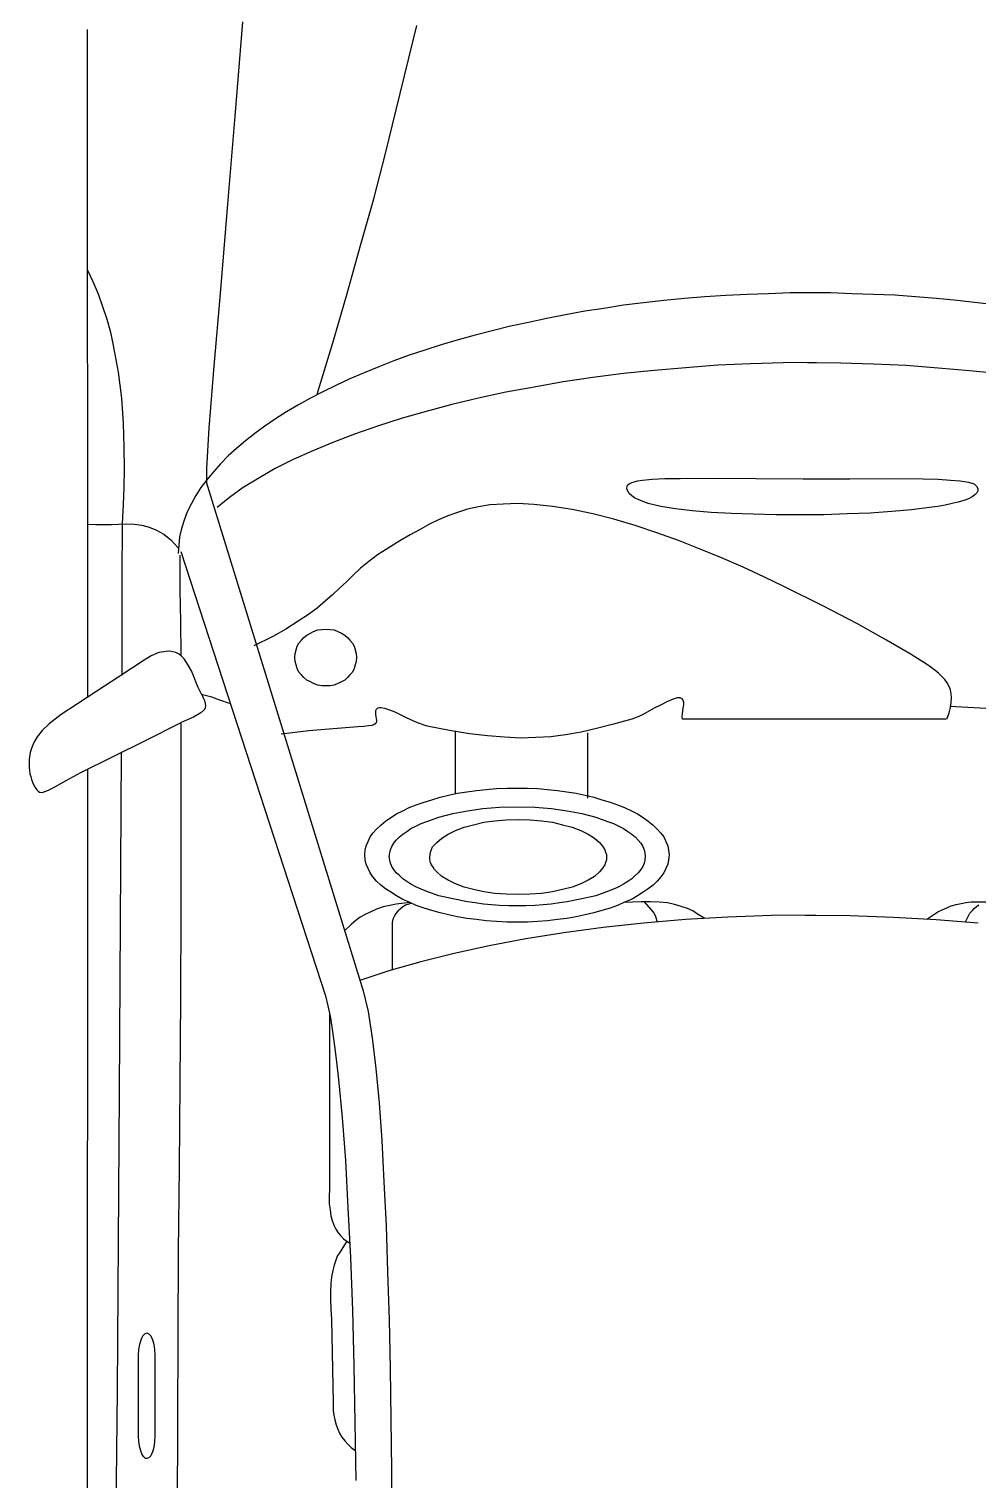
# Model space of a CAD drawing. Header units: millimetres. Extents: x 698 to 3284, y 241 to 3435.
# Drawn here: x 867 to 992.1, y 1507.4 to 1698.7 of the extents above; entities that cross this region are included whole.
import ezdxf

# ---------------------------------------------------------------- set-up
doc = ezdxf.new("R2010")
doc.units = ezdxf.units.MM
doc.layers.add('Blocks', color=130, linetype='Continuous')

# ---------------------------------------------------------------- blocks, each defined once
blk = doc.blocks.new('A$C2EFE4C6E')
at = {"linetype": 'Continuous'}
for p, q in [((1.541, 1.5704), (1.5167, 1.1038)), ((1.7506, 1.1357), (1.7506, 1.4273)), ((1.0322, 1.1367), (1.0351, 1.1607)), ((1.1137, 1.1274), (1.1175, 1.1646)), ((1.0294, 1.1126), (1.0322, 1.1367)), ((1.2475, 1.1259), (1.2495, 1.1327)), ((1.2495, 1.1327), (1.2523, 1.1357)), ((1.2523, 1.1357), (1.2552, 1.1371)), ((1.2552, 1.1371), (1.258, 1.1371)), ((1.258, 1.1371), (1.2604, 1.1362)), ((1.2604, 1.1362), (1.2628, 1.1337)), ((1.2628, 1.1337), (1.2652, 1.1303)), ((1.7506, 1.1293), (1.7506, 1.1357)), ((1.7563, 1.1357), (1.7544, 1.1386)), ((1.7587, 1.1327), (1.7563, 1.1357)), ((1.7615, 1.1303), (1.7587, 1.1327)), ((1.7739, 1.1126), (1.7758, 1.1376)), ((1.1104, 1.0896), (1.1137, 1.1274)), ((1.2452, 1.1043), (1.2461, 1.1161)), ((1.2461, 1.1161), (1.2475, 1.1259)), ((1.2652, 1.1303), (1.2676, 1.1259)), ((1.2676, 1.1259), (1.2695, 1.1205)), ((1.2695, 1.1205), (1.2714, 1.1136)), ((1.2714, 1.1136), (1.2733, 1.1063)), ((1.7515, 1.1229), (1.7506, 1.1293)), ((1.7525, 1.1171), (1.7515, 1.1229)), ((1.7539, 1.1112), (1.7525, 1.1171)), ((1.7644, 1.1278), (1.7615, 1.1303)), ((1.7747, 1.1225), (1.7644, 1.1278)), ((1.027, 1.0876), (1.0294, 1.1126)), ((1.2442, 1.0896), (1.2452, 1.1043)), ((1.2733, 1.1063), (1.2752, 1.0979)), ((1.2752, 1.0979), (1.2766, 1.0891)), ((1.4843, 1.0975), (1.4805, 1.094)), ((1.4881, 1.1004), (1.4843, 1.0975)), ((1.4924, 1.1028), (1.4881, 1.1004)), ((1.4967, 1.1043), (1.4924, 1.1028)), ((1.5014, 1.1053), (1.4967, 1.1043)), ((1.5062, 1.1058), (1.5014, 1.1053)), ((1.5119, 1.1053), (1.5062, 1.1058)), ((1.5176, 1.1043), (1.5119, 1.1053)), ((1.5243, 1.1028), (1.5176, 1.1043)), ((1.5315, 1.0999), (1.5243, 1.1028)), ((1.5315, 1.0989), (1.5315, 0.7832)), ((1.7553, 1.1053), (1.7539, 1.1112)), ((1.7577, 1.0999), (1.7553, 1.1053)), ((1.7601, 1.0945), (1.7577, 1.0999)), ((1.772, 1.0871), (1.7739, 1.1126)), ((1.0251, 1.0626), (1.027, 1.0876)), ((1.1075, 1.0514), (1.1104, 1.0896)), ((1.2437, 1.0719), (1.2442, 1.0896)), ((1.2766, 1.0891), (1.278, 1.0793)), ((1.278, 1.0793), (1.2809, 1.0578)), ((1.4729, 1.0857), (1.4667, 1.0769)), ((1.4767, 1.0901), (1.4729, 1.0857)), ((1.4805, 1.094), (1.4767, 1.0901)), ((1.7625, 1.0891), (1.7601, 1.0945)), ((1.7714, 1.076), (1.7625, 1.0891)), ((1.7691, 1.0362), (1.772, 1.0871)), ((1.0232, 1.0377), (1.0251, 1.0626)), ((1.2433, 1.0322), (1.2437, 1.0719)), ((1.4667, 1.0769), (1.4543, 1.0573)), ((1.1056, 1.0122), (1.1075, 1.0514)), ((1.2809, 1.0578), (1.2828, 1.0342)), ((1.4543, 1.0573), (1.4371, 1.0279)), ((1.0223, 1.0122), (1.0232, 1.0377)), ((1.2437, 0.9837), (1.2433, 1.0322)), ((1.2828, 1.0342), (1.2847, 1.0082)), ((1.4371, 1.0279), (1.4176, 0.993)), ((1.7672, 0.9842), (1.7691, 1.0362)), ((1.0213, 0.9867), (1.0223, 1.0122)), ((1.1046, 0.9729), (1.1056, 1.0122)), ((1.2847, 1.0082), (1.2857, 0.9808)), ((1.4176, 0.993), (1.3957, 0.9514)), ((1.0203, 0.9607), (1.0213, 0.9867)), ((1.2437, 0.9278), (1.2437, 0.9837)), ((1.2857, 0.9808), (1.2866, 0.9528)), ((1.7668, 0.9308), (1.7672, 0.9842)), ((1.0203, 0.9347), (1.0203, 0.9607)), ((1.1042, 0.9332), (1.1046, 0.9729)), ((1.1042, 0.9435), (1.1046, 0.9038)), ((1.2866, 0.9528), (1.2866, 0.9239)), ((1.3957, 0.9514), (1.3728, 0.9048)), ((1.7668, 0.943), (1.7672, 0.8901)), ((1.0208, 0.9382), (1.0208, 0.9122)), ((1.2433, 0.8715), (1.2437, 0.9278)), ((1.2437, 0.9278), (1.2437, 0.9278)), ((1.2866, 0.9239), (1.2866, 0.8955)), ((1.0208, 0.9122), (1.0218, 0.8862)), ((1.3728, 0.9048), (1.3609, 0.8808)), ((1.1046, 0.9038), (1.1056, 0.8646)), ((1.2866, 0.8955), (1.2861, 0.868)), ((1.7672, 0.8901), (1.7691, 0.8377)), ((1.0218, 0.8862), (1.0227, 0.8607)), ((1.2428, 0.8215), (1.2433, 0.8715)), ((1.3609, 0.8808), (1.3495, 0.8558)), ((1.0227, 0.8607), (1.0237, 0.8352)), ((1.1056, 0.8646), (1.1075, 0.8254)), ((1.2861, 0.868), (1.2852, 0.8421)), ((1.3495, 0.8558), (1.3385, 0.8298)), ((1.0237, 0.8352), (1.0256, 0.8102)), ((1.2852, 0.8421), (1.2838, 0.8176)), ((1.7691, 0.8377), (1.772, 0.7867)), ((1.1075, 0.8254), (1.1104, 0.7872)), ((1.2433, 0.7803), (1.2428, 0.8215)), ((1.2838, 0.8176), (1.2818, 0.795)), ((1.3385, 0.8298), (1.328, 0.8043)), ((1.0256, 0.8102), (1.0275, 0.7857)), ((1.328, 0.8043), (1.3176, 0.7784)), ((1.7653, 0.8014), (1.7615, 0.7955)), ((1.7707, 0.8101), (1.7653, 0.8014)), ((1.0275, 0.7857), (1.0299, 0.7607)), ((1.1104, 0.7872), (1.1137, 0.7494)), ((1.2818, 0.795), (1.2795, 0.7749)), ((1.5072, 0.7828), (1.5062, 0.7803)), ((1.5091, 0.7842), (1.5072, 0.7828)), ((1.5119, 0.7847), (1.5091, 0.7842)), ((1.5148, 0.7847), (1.5119, 0.7847)), ((1.5181, 0.7842), (1.5148, 0.7847)), ((1.5219, 0.7837), (1.5181, 0.7842)), ((1.5253, 0.7832), (1.5219, 0.7837)), ((1.5286, 0.7828), (1.5253, 0.7832)), ((1.5315, 0.7832), (1.5286, 0.7828)), ((1.7587, 0.7891), (1.7563, 0.7818)), ((1.7615, 0.7955), (1.7587, 0.7891)), ((1.772, 0.7867), (1.7763, 0.7367)), ((1.2433, 0.7622), (1.2433, 0.7803)), ((1.2795, 0.7749), (1.2766, 0.7573)), ((1.3176, 0.7784), (1.3085, 0.7524)), ((1.5062, 0.7803), (1.5062, 0.7769)), ((1.5062, 0.7769), (1.5076, 0.772)), ((1.5076, 0.772), (1.5105, 0.7651)), ((1.6782, 0.7632), (1.6834, 0.7656)), ((1.6834, 0.7656), (1.6887, 0.7666)), ((1.6887, 0.7666), (1.6943, 0.7671)), ((1.6943, 0.7671), (1.7001, 0.7666)), ((1.7001, 0.7666), (1.7053, 0.7656)), ((1.7053, 0.7656), (1.7106, 0.7632)), ((1.7539, 0.7735), (1.752, 0.7651)), ((1.7563, 0.7818), (1.7539, 0.7735)), ((1.0299, 0.7607), (1.0327, 0.7367)), ((1.1137, 0.7494), (1.1175, 0.7127)), ((1.2442, 0.747), (1.2433, 0.7622)), ((1.2766, 0.7573), (1.2733, 0.7421)), ((1.3085, 0.7524), (1.2995, 0.7264)), ((1.5105, 0.7651), (1.5148, 0.7568)), ((1.5148, 0.7568), (1.5186, 0.7494)), ((1.5186, 0.7494), (1.5219, 0.7436)), ((1.6539, 0.7421), (1.6586, 0.7479)), ((1.6586, 0.7479), (1.6634, 0.7529)), ((1.6634, 0.7529), (1.6682, 0.7573)), ((1.6682, 0.7573), (1.6729, 0.7607)), ((1.6729, 0.7607), (1.6782, 0.7632)), ((1.7106, 0.7632), (1.7158, 0.7607)), ((1.7158, 0.7607), (1.7206, 0.7573)), ((1.7206, 0.7573), (1.7258, 0.7529)), ((1.7258, 0.7529), (1.7306, 0.7479)), ((1.7306, 0.7479), (1.7349, 0.7421)), ((1.7511, 0.7553), (1.7506, 0.745)), ((1.763, 0.7485), (1.7506, 0.7379)), ((1.752, 0.7651), (1.7511, 0.7553)), ((1.7658, 0.7499), (1.763, 0.7485)), ((1.7687, 0.7514), (1.7658, 0.7499)), ((1.7749, 0.7532), (1.7687, 0.7514)), ((1.0327, 0.7367), (1.0356, 0.7127)), ((1.2452, 0.7352), (1.2442, 0.747)), ((1.2461, 0.7298), (1.2452, 0.7352)), ((1.269, 0.7308), (1.2666, 0.7259)), ((1.2733, 0.7421), (1.269, 0.7308)), ((1.5219, 0.7436), (1.5253, 0.7372)), ((1.5253, 0.7372), (1.5286, 0.7308)), ((1.5286, 0.7308), (1.5315, 0.7225)), ((1.6453, 0.7293), (1.6496, 0.7362)), ((1.6496, 0.7362), (1.6539, 0.7421)), ((1.6767, 0.7303), (1.6805, 0.7333)), ((1.6805, 0.7333), (1.6844, 0.7357)), ((1.6844, 0.7357), (1.6882, 0.7372)), ((1.6882, 0.7372), (1.692, 0.7382)), ((1.692, 0.7382), (1.6963, 0.7387)), ((1.6963, 0.7387), (1.7006, 0.7382)), ((1.7006, 0.7382), (1.7044, 0.7372)), ((1.7044, 0.7372), (1.7082, 0.7357)), ((1.7082, 0.7357), (1.712, 0.7333)), ((1.712, 0.7333), (1.7158, 0.7303)), ((1.7349, 0.7421), (1.7391, 0.7362)), ((1.7391, 0.7362), (1.7434, 0.7293)), ((1.7506, 0.745), (1.7506, 0.7338)), ((1.7506, 0.7338), (1.7514, 0.7129)), ((1.7763, 0.7367), (1.7815, 0.6881)), ((1.2471, 0.7254), (1.2461, 0.7298)), ((1.248, 0.7225), (1.2471, 0.7254)), ((1.2495, 0.7195), (1.248, 0.7225)), ((1.2509, 0.7176), (1.2495, 0.7195)), ((1.2523, 0.7171), (1.2509, 0.7176)), ((1.2556, 0.7166), (1.2523, 0.7171)), ((1.2585, 0.7176), (1.2556, 0.7166)), ((1.2614, 0.7195), (1.2585, 0.7176)), ((1.2642, 0.7225), (1.2614, 0.7195)), ((1.2666, 0.7259), (1.2642, 0.7225)), ((1.2995, 0.7264), (1.2919, 0.7009)), ((1.5315, 0.7225), (1.5376, 0.7004)), ((1.6343, 0.7053), (1.6377, 0.7137)), ((1.6377, 0.7137), (1.6415, 0.722)), ((1.6415, 0.722), (1.6453, 0.7293)), ((1.6629, 0.7127), (1.6663, 0.7176)), ((1.6663, 0.7176), (1.6696, 0.7225)), ((1.6696, 0.7225), (1.6729, 0.7264)), ((1.6729, 0.7264), (1.6767, 0.7303)), ((1.7158, 0.7303), (1.7191, 0.7264)), ((1.7191, 0.7264), (1.7229, 0.7225)), ((1.7229, 0.7225), (1.7263, 0.7176)), ((1.7263, 0.7176), (1.7296, 0.7127)), ((1.7434, 0.7293), (1.7477, 0.722)), ((1.7477, 0.722), (1.7511, 0.7137)), ((1.7511, 0.7137), (1.7549, 0.7053)), ((1.0356, 0.7127), (1.0394, 0.6891)), ((1.1175, 0.7127), (1.1223, 0.6759)), ((1.2919, 0.7009), (1.2857, 0.6759)), ((1.5376, 0.7004), (1.5429, 0.6803)), ((1.6282, 0.6867), (1.631, 0.6965)), ((1.631, 0.6965), (1.6343, 0.7053)), ((1.6544, 0.6935), (1.6567, 0.7004)), ((1.6567, 0.7004), (1.6601, 0.7068)), ((1.6601, 0.7068), (1.6629, 0.7127)), ((1.7296, 0.7127), (1.7325, 0.7068)), ((1.7325, 0.7068), (1.7353, 0.7004)), ((1.7353, 0.7004), (1.7382, 0.6935)), ((1.7549, 0.7053), (1.7582, 0.6965)), ((1.7582, 0.6965), (1.761, 0.6867)), ((1.0394, 0.6891), (1.0427, 0.6661)), ((1.5429, 0.6803), (1.5472, 0.6617)), ((1.6253, 0.6769), (1.6282, 0.6867)), ((1.6448, 0.6627), (1.6491, 0.6793)), ((1.6491, 0.6793), (1.6544, 0.6935)), ((1.6744, 0.6779), (1.6796, 0.6838)), ((1.6796, 0.6838), (1.6824, 0.6862)), ((1.6824, 0.6862), (1.6853, 0.6881)), ((1.6853, 0.6881), (1.6882, 0.6901)), ((1.6882, 0.6901), (1.691, 0.6911)), ((1.691, 0.6911), (1.6939, 0.6921)), ((1.6939, 0.6921), (1.6972, 0.6921)), ((1.6972, 0.6921), (1.7001, 0.6921)), ((1.7001, 0.6921), (1.7034, 0.6911)), ((1.7034, 0.6911), (1.7063, 0.6901)), ((1.7063, 0.6901), (1.7091, 0.6881)), ((1.7091, 0.6881), (1.712, 0.6862)), ((1.712, 0.6862), (1.7148, 0.6838)), ((1.7148, 0.6838), (1.7201, 0.6779)), ((1.7382, 0.6935), (1.7434, 0.6793)), ((1.7434, 0.6793), (1.7472, 0.6627)), ((1.761, 0.6867), (1.7639, 0.6769)), ((1.7815, 0.6881), (1.7877, 0.6411)), ((1.0427, 0.6661), (1.047, 0.6431)), ((1.1223, 0.6759), (1.1275, 0.6401)), ((1.2857, 0.6759), (1.2804, 0.6509)), ((1.5472, 0.6617), (1.5505, 0.6431)), ((1.5481, 0.6695), (1.6262, 0.6695)), ((1.6205, 0.6558), (1.6229, 0.6666)), ((1.6229, 0.6666), (1.6253, 0.6769)), ((1.6415, 0.645), (1.6448, 0.6627)), ((1.661, 0.6509), (1.6653, 0.6612)), ((1.6653, 0.6612), (1.6696, 0.67)), ((1.6696, 0.67), (1.6744, 0.6779)), ((1.7201, 0.6779), (1.7248, 0.67)), ((1.7248, 0.67), (1.7291, 0.6612)), ((1.7291, 0.6612), (1.7329, 0.6509)), ((1.7472, 0.6627), (1.7506, 0.645)), ((1.7639, 0.6769), (1.7663, 0.6666)), ((1.7663, 0.6666), (1.7687, 0.6558)), ((1.2804, 0.6509), (1.2766, 0.6274)), ((1.6172, 0.6333), (1.6186, 0.6445)), ((1.6186, 0.6445), (1.6205, 0.6558)), ((1.6386, 0.6264), (1.6415, 0.645)), ((1.6582, 0.6396), (1.661, 0.6509)), ((1.7329, 0.6509), (1.7358, 0.6396)), ((1.7506, 0.645), (1.752, 0.6357)), ((1.7687, 0.6558), (1.7706, 0.6445)), ((1.7706, 0.6445), (1.772, 0.6333)), ((1.047, 0.6431), (1.0513, 0.6205)), ((1.1275, 0.6401), (1.1337, 0.6053)), ((1.2766, 0.6274), (1.2742, 0.6049)), ((1.5505, 0.6431), (1.5529, 0.6254)), ((1.6158, 0.6215), (1.6172, 0.6333)), ((1.6372, 0.6063), (1.6386, 0.6264)), ((1.6534, 0.6142), (1.6553, 0.6274)), ((1.6553, 0.6274), (1.6582, 0.6396)), ((1.7358, 0.6396), (1.7387, 0.6274)), ((1.7387, 0.6274), (1.7406, 0.6142)), ((1.752, 0.6357), (1.7534, 0.6259)), ((1.772, 0.6333), (1.7734, 0.6215)), ((1.7877, 0.6411), (1.7949, 0.5955)), ((1.0513, 0.6205), (1.0561, 0.5985)), ((1.5529, 0.6254), (1.5538, 0.6073)), ((1.6143, 0.5975), (1.6148, 0.6097)), ((1.6148, 0.6097), (1.6158, 0.6215)), ((1.6524, 0.6004), (1.6534, 0.6142)), ((1.7406, 0.6142), (1.7415, 0.6004)), ((1.7534, 0.6259), (1.7544, 0.6161)), ((1.7544, 0.6161), (1.7549, 0.6063)), ((1.7734, 0.6215), (1.7744, 0.6097)), ((1.7744, 0.6097), (1.7749, 0.5975)), ((1.0561, 0.5985), (1.0608, 0.5769)), ((1.1337, 0.6053), (1.1399, 0.5715)), ((1.2742, 0.6049), (1.2733, 0.5857)), ((1.5538, 0.6073), (1.5543, 0.5892)), ((1.6143, 0.5847), (1.6143, 0.5975)), ((1.6367, 0.5852), (1.6372, 0.6063)), ((1.652, 0.5862), (1.6524, 0.6004)), ((1.7415, 0.6004), (1.742, 0.5862)), ((1.7549, 0.6063), (1.7553, 0.5955)), ((1.7553, 0.5955), (1.7553, 0.5852)), ((1.7749, 0.5975), (1.7749, 0.5847)), ((1.7949, 0.5955), (1.8034, 0.5514)), ((1.0608, 0.5769), (1.0661, 0.5553)), ((1.2733, 0.5857), (1.2738, 0.5685)), ((1.5543, 0.5892), (1.5534, 0.57)), ((1.6143, 0.5725), (1.6143, 0.5847)), ((1.6143, 0.5847), (1.6143, 0.5847)), ((1.6372, 0.5641), (1.6367, 0.5852)), ((1.6367, 0.5852), (1.6367, 0.5852)), ((1.6524, 0.572), (1.652, 0.5862)), ((1.652, 0.5862), (1.652, 0.5862)), ((1.742, 0.5862), (1.7415, 0.572)), ((1.7553, 0.5749), (1.7549, 0.5641)), ((1.7553, 0.5852), (1.7553, 0.5749)), ((1.7749, 0.5847), (1.7749, 0.5725)), ((1.1399, 0.5715), (1.147, 0.5387)), ((1.2738, 0.5685), (1.2747, 0.5529)), ((1.5534, 0.57), (1.5515, 0.5494)), ((1.6148, 0.5602), (1.6143, 0.5725)), ((1.6158, 0.548), (1.6148, 0.5602)), ((1.6386, 0.544), (1.6372, 0.5641)), ((1.6534, 0.5583), (1.6524, 0.572)), ((1.6553, 0.5451), (1.6534, 0.5583)), ((1.7406, 0.5583), (1.7387, 0.5451)), ((1.7415, 0.572), (1.7406, 0.5583)), ((1.7549, 0.5641), (1.7544, 0.5544)), ((1.7744, 0.5602), (1.7734, 0.548)), ((1.7749, 0.5725), (1.7744, 0.5602)), ((1.0661, 0.5553), (1.0713, 0.5347)), ((1.2747, 0.5529), (1.2771, 0.5387)), ((1.5515, 0.5494), (1.5491, 0.5279)), ((1.6172, 0.5362), (1.6158, 0.548)), ((1.6415, 0.5254), (1.6386, 0.544)), ((1.6582, 0.5328), (1.6553, 0.5451)), ((1.7387, 0.5451), (1.7358, 0.5328)), ((1.7534, 0.5446), (1.752, 0.5347)), ((1.7544, 0.5544), (1.7534, 0.5446)), ((1.7734, 0.548), (1.772, 0.5362)), ((1.8034, 0.5514), (1.8125, 0.5097)), ((1.0713, 0.5347), (1.077, 0.5142)), ((1.147, 0.5387), (1.1547, 0.5068)), ((1.2771, 0.5387), (1.2799, 0.5254)), ((1.2799, 0.5254), (1.2838, 0.5137)), ((1.5491, 0.5279), (1.5453, 0.5039)), ((1.6186, 0.5249), (1.6172, 0.5362)), ((1.6205, 0.5137), (1.6186, 0.5249)), ((1.6448, 0.5078), (1.6415, 0.5254)), ((1.661, 0.5215), (1.6582, 0.5328)), ((1.7358, 0.5328), (1.7329, 0.5215)), ((1.7506, 0.5254), (1.7472, 0.5078)), ((1.752, 0.5347), (1.7506, 0.5254)), ((1.7706, 0.5249), (1.7687, 0.5137)), ((1.772, 0.5362), (1.7706, 0.5249)), ((1.077, 0.5142), (1.0832, 0.4941)), ((1.1547, 0.5068), (1.1628, 0.4759)), ((1.2838, 0.5137), (1.2881, 0.5019)), ((1.5457, 0.5107), (1.6215, 0.5107)), ((1.6229, 0.5029), (1.6205, 0.5137)), ((1.6491, 0.4911), (1.6448, 0.5078)), ((1.6653, 0.5112), (1.661, 0.5215)), ((1.6696, 0.5024), (1.6653, 0.5112)), ((1.7291, 0.5112), (1.7248, 0.5024)), ((1.7329, 0.5215), (1.7291, 0.5112)), ((1.7472, 0.5078), (1.7434, 0.4911)), ((1.7687, 0.5137), (1.7663, 0.5029)), ((1.8125, 0.5097), (1.8225, 0.4696)), ((1.0832, 0.4941), (1.0894, 0.4745)), ((1.2881, 0.5019), (1.2928, 0.4907)), ((1.2928, 0.4907), (1.2985, 0.4794)), ((1.5453, 0.5039), (1.54, 0.4774)), ((1.6253, 0.4926), (1.6229, 0.5029)), ((1.6282, 0.4828), (1.6253, 0.4926)), ((1.6544, 0.4769), (1.6491, 0.4911)), ((1.6744, 0.4946), (1.6696, 0.5024)), ((1.6796, 0.4887), (1.6744, 0.4946)), ((1.6848, 0.4838), (1.6796, 0.4887)), ((1.7148, 0.4887), (1.712, 0.4862)), ((1.7201, 0.4946), (1.7148, 0.4887)), ((1.7248, 0.5024), (1.7201, 0.4946)), ((1.7434, 0.4911), (1.7382, 0.4769)), ((1.7639, 0.4926), (1.761, 0.4828)), ((1.7663, 0.5029), (1.7639, 0.4926)), ((1.0894, 0.4745), (1.0956, 0.4558)), ((1.1628, 0.4759), (1.1713, 0.446)), ((1.2985, 0.4794), (1.3047, 0.4681)), ((1.54, 0.4774), (1.5362, 0.4656)), ((1.631, 0.4735), (1.6282, 0.4828)), ((1.6343, 0.4642), (1.631, 0.4735)), ((1.6567, 0.4701), (1.6544, 0.4769)), ((1.6601, 0.4637), (1.6567, 0.4701)), ((1.691, 0.4813), (1.6848, 0.4838)), ((1.6972, 0.4803), (1.691, 0.4813)), ((1.7001, 0.4803), (1.6972, 0.4803)), ((1.7034, 0.4813), (1.7001, 0.4803)), ((1.7063, 0.4823), (1.7034, 0.4813)), ((1.7091, 0.4843), (1.7063, 0.4823)), ((1.712, 0.4862), (1.7091, 0.4843)), ((1.7353, 0.4701), (1.7325, 0.4637)), ((1.7382, 0.4769), (1.7353, 0.4701)), ((1.7582, 0.4735), (1.7549, 0.4642)), ((1.761, 0.4828), (1.7582, 0.4735)), ((0.8012, 0.4402), (0.7002, 0.4647)), ((1.0956, 0.4558), (1.1023, 0.4372)), ((1.3047, 0.4681), (1.3109, 0.4568)), ((1.3109, 0.4568), (1.3181, 0.4445)), ((1.53, 0.4524), (1.5234, 0.4387)), ((1.5362, 0.4656), (1.53, 0.4524)), ((1.6377, 0.4558), (1.6343, 0.4642)), ((1.6415, 0.448), (1.6377, 0.4558)), ((1.6629, 0.4578), (1.6601, 0.4637)), ((1.6663, 0.4529), (1.6629, 0.4578)), ((1.6696, 0.448), (1.6663, 0.4529)), ((1.7263, 0.4529), (1.7229, 0.448)), ((1.7296, 0.4578), (1.7263, 0.4529)), ((1.7325, 0.4637), (1.7296, 0.4578)), ((1.7511, 0.4558), (1.7477, 0.448)), ((1.7549, 0.4642), (1.7511, 0.4558)), ((1.7514, 0.4567), (1.7534, 0.4402)), ((1.7521, 0.4582), (1.7534, 0.4553)), ((1.7534, 0.4553), (1.7548, 0.4514)), ((1.8225, 0.4696), (1.8334, 0.4313)), ((0.8536, 0.4274), (0.8012, 0.4402)), ((1.1023, 0.4372), (1.1094, 0.4191)), ((1.1713, 0.446), (1.1804, 0.4176)), ((1.3181, 0.4445), (1.3266, 0.4303)), ((1.5234, 0.4387), (1.521, 0.4323)), ((1.6453, 0.4406), (1.6415, 0.448)), ((1.6496, 0.4338), (1.6453, 0.4406)), ((1.6729, 0.4441), (1.6696, 0.448)), ((1.6767, 0.4402), (1.6729, 0.4441)), ((1.6805, 0.4372), (1.6767, 0.4402)), ((1.6844, 0.4348), (1.6805, 0.4372)), ((1.712, 0.4372), (1.7082, 0.4348)), ((1.7158, 0.4402), (1.712, 0.4372)), ((1.7191, 0.4441), (1.7158, 0.4402)), ((1.7229, 0.448), (1.7191, 0.4441)), ((1.7434, 0.4406), (1.7391, 0.4338)), ((1.7477, 0.448), (1.7434, 0.4406)), ((1.7534, 0.4402), (1.7549, 0.4323)), ((1.7548, 0.4514), (1.7567, 0.4479)), ((1.7567, 0.4479), (1.7596, 0.445)), ((1.7596, 0.445), (1.762, 0.4421)), ((1.762, 0.4421), (1.7648, 0.4396)), ((1.7648, 0.4396), (1.7681, 0.4376)), ((1.7681, 0.4376), (1.7715, 0.4362)), ((1.7715, 0.4362), (1.7753, 0.4352)), ((1.7753, 0.4352), (1.7791, 0.4352)), ((1.7791, 0.4352), (1.8323, 0.4352)), ((2.4317, 0.4343), (2.5541, 0.4352)), ((0.9079, 0.4132), (0.8536, 0.4274)), ((1.1094, 0.4191), (1.1165, 0.4019)), ((1.1804, 0.4176), (1.1899, 0.3901)), ((1.3266, 0.4303), (1.3347, 0.4176)), ((1.3347, 0.4176), (1.3428, 0.4073)), ((1.5191, 0.4264), (1.5181, 0.422)), ((1.5181, 0.422), (1.5181, 0.42)), ((1.5181, 0.42), (1.5186, 0.4181)), ((1.5186, 0.4181), (1.5191, 0.4171)), ((1.521, 0.4323), (1.5191, 0.4264)), ((1.6539, 0.4274), (1.6496, 0.4338)), ((1.6586, 0.4215), (1.6539, 0.4274)), ((1.6634, 0.4166), (1.6586, 0.4215)), ((1.6882, 0.4333), (1.6844, 0.4348)), ((1.692, 0.4323), (1.6882, 0.4333)), ((1.6963, 0.4318), (1.692, 0.4323)), ((1.7006, 0.4323), (1.6963, 0.4318)), ((1.7044, 0.4333), (1.7006, 0.4323)), ((1.7082, 0.4348), (1.7044, 0.4333)), ((1.7306, 0.4215), (1.7258, 0.4166)), ((1.7349, 0.4274), (1.7306, 0.4215)), ((1.7391, 0.4338), (1.7349, 0.4274)), ((1.7549, 0.4323), (1.7568, 0.4245)), ((1.7568, 0.4245), (1.7596, 0.4166)), ((1.8334, 0.4313), (1.845, 0.3967)), ((1.9506, 0.4156), (1.9916, 0.4196)), ((1.9916, 0.4196), (2.0368, 0.423)), ((2.0368, 0.423), (2.0864, 0.4254)), ((2.0864, 0.4254), (2.1388, 0.4279)), ((2.1388, 0.4279), (2.1941, 0.4298)), ((2.1941, 0.4298), (2.2517, 0.4318)), ((2.2517, 0.4318), (2.3103, 0.4328)), ((2.3103, 0.4328), (2.3708, 0.4338)), ((2.3708, 0.4338), (2.4317, 0.4343)), ((0.9641, 0.3975), (0.9079, 0.4132)), ((1.1165, 0.4019), (1.1237, 0.3847)), ((1.2471, 0.2122), (1.8573, 0.4005)), ((1.3428, 0.4073), (1.3509, 0.3975)), ((1.5191, 0.4171), (1.52, 0.4161)), ((1.52, 0.4161), (1.5219, 0.4151)), ((1.5219, 0.4151), (1.5238, 0.4151)), ((1.5238, 0.4151), (1.5267, 0.4151)), ((1.5267, 0.4151), (1.5286, 0.4156)), ((1.5286, 0.4156), (1.531, 0.4161)), ((1.531, 0.4161), (1.5329, 0.4166)), ((1.5329, 0.4166), (1.5343, 0.4166)), ((1.5343, 0.4166), (1.5357, 0.4161)), ((1.5357, 0.4161), (1.5367, 0.4156)), ((1.5367, 0.4156), (1.5381, 0.4137)), ((1.5381, 0.4137), (1.5391, 0.4107)), ((1.5391, 0.4107), (1.5396, 0.4068)), ((1.5396, 0.4068), (1.5405, 0.4014)), ((1.5405, 0.4014), (1.541, 0.3941)), ((1.6682, 0.4122), (1.6634, 0.4166)), ((1.6729, 0.4088), (1.6682, 0.4122)), ((1.6782, 0.4063), (1.6729, 0.4088)), ((1.6834, 0.4039), (1.6782, 0.4063)), ((1.6887, 0.4029), (1.6834, 0.4039)), ((1.6943, 0.4024), (1.6887, 0.4029)), ((1.7001, 0.4029), (1.6943, 0.4024)), ((1.7053, 0.4039), (1.7001, 0.4029)), ((1.7106, 0.4063), (1.7053, 0.4039)), ((1.7158, 0.4088), (1.7106, 0.4063)), ((1.7206, 0.4122), (1.7158, 0.4088)), ((1.7258, 0.4166), (1.7206, 0.4122)), ((1.7596, 0.4166), (1.7625, 0.4098)), ((1.7625, 0.4098), (1.7658, 0.4029)), ((1.7658, 0.4029), (1.7691, 0.397)), ((1.8573, 0.4005), (1.8821, 0.4063)), ((1.8821, 0.4063), (1.9135, 0.4112)), ((1.9135, 0.4112), (1.9506, 0.4156)), ((1.0213, 0.3813), (0.9641, 0.3975)), ((1.1237, 0.3847), (1.1313, 0.3686)), ((1.1899, 0.3901), (1.1999, 0.3642)), ((1.3509, 0.3975), (1.359, 0.3887)), ((1.359, 0.3887), (1.3671, 0.3804)), ((1.4338, 0.3818), (1.4371, 0.3847)), ((1.4371, 0.3847), (1.4405, 0.3877)), ((1.4405, 0.3877), (1.4443, 0.3897)), ((1.4443, 0.3897), (1.4486, 0.3911)), ((1.4486, 0.3911), (1.4529, 0.3921)), ((1.4529, 0.3921), (1.4576, 0.3926)), ((1.4576, 0.3926), (1.4624, 0.3921)), ((1.4624, 0.3921), (1.4667, 0.3911)), ((1.4667, 0.3911), (1.4709, 0.3897)), ((1.4709, 0.3897), (1.4752, 0.3877)), ((1.4752, 0.3877), (1.4786, 0.3847)), ((1.4786, 0.3847), (1.4819, 0.3818)), ((1.541, 0.3941), (1.5434, 0.3647)), ((1.7691, 0.397), (1.773, 0.3916)), ((1.773, 0.3916), (1.7773, 0.3867)), ((1.7773, 0.3867), (1.7854, 0.3783)), ((2.1174, 0.3823), (2.1769, 0.3853)), ((2.1545, 0.3769), (2.1599, 0.3844)), ((2.1769, 0.3853), (2.2403, 0.3877)), ((2.2403, 0.3877), (2.3069, 0.3892)), ((2.3069, 0.3892), (2.3746, 0.3906)), ((2.3746, 0.3906), (2.4441, 0.3916)), ((2.4008, 0.3823), (2.4046, 0.3862)), ((2.4046, 0.3862), (2.4084, 0.3911)), ((1.0808, 0.3642), (1.0213, 0.3813)), ((1.1313, 0.3686), (1.1389, 0.3529)), ((1.3671, 0.3804), (1.3747, 0.372)), ((1.3747, 0.372), (1.3828, 0.3637)), ((1.4243, 0.3608), (1.4247, 0.3656)), ((1.4247, 0.3656), (1.4267, 0.37)), ((1.4267, 0.37), (1.4286, 0.3745)), ((1.4286, 0.3745), (1.431, 0.3784)), ((1.431, 0.3784), (1.4338, 0.3818)), ((1.4819, 0.3818), (1.4848, 0.3784)), ((1.4848, 0.3784), (1.4871, 0.3745)), ((1.4871, 0.3745), (1.4891, 0.37)), ((1.4891, 0.37), (1.491, 0.3656)), ((1.491, 0.3656), (1.4919, 0.3608)), ((1.9059, 0.3637), (1.9235, 0.3661)), ((1.9235, 0.3661), (1.9425, 0.3686)), ((1.9425, 0.3686), (1.9635, 0.371)), ((1.9635, 0.371), (2.0092, 0.3754)), ((2.0092, 0.3754), (2.0607, 0.3794)), ((2.0607, 0.3794), (2.1174, 0.3823)), ((2.1383, 0.3652), (2.1431, 0.3676)), ((2.1431, 0.3676), (2.1474, 0.3706)), ((2.1474, 0.3706), (2.1507, 0.3735)), ((2.1507, 0.3735), (2.1545, 0.3769)), ((2.1574, 0.3809), (2.1712, 0.372)), ((2.1712, 0.372), (2.1755, 0.3695)), ((2.1755, 0.3695), (2.1802, 0.3676)), ((2.1802, 0.3676), (2.186, 0.3656)), ((2.186, 0.3656), (2.1926, 0.3642)), ((2.366, 0.3652), (2.3717, 0.3666)), ((2.3717, 0.3666), (2.3774, 0.3681)), ((2.3774, 0.3681), (2.3827, 0.37)), ((2.3827, 0.37), (2.3874, 0.372)), ((2.3874, 0.372), (2.3922, 0.375)), ((2.3922, 0.375), (2.3965, 0.3784)), ((2.3965, 0.3784), (2.4008, 0.3823)), ((1.1423, 0.3455), (1.0808, 0.3642)), ((1.1389, 0.3529), (1.147, 0.3372)), ((1.1999, 0.3642), (1.2099, 0.3402)), ((1.3309, 0.1818), (1.8635, 0.3554)), ((1.3828, 0.3637), (1.3904, 0.3549)), ((1.3904, 0.3549), (1.3985, 0.3455)), ((1.4238, 0.3559), (1.4243, 0.3608)), ((1.4243, 0.3509), (1.4238, 0.3559)), ((1.4238, 0.3559), (1.4238, 0.3559)), ((1.4247, 0.3461), (1.4243, 0.3509)), ((1.4919, 0.3509), (1.491, 0.3461)), ((1.4919, 0.3608), (1.4919, 0.3559)), ((1.4919, 0.3559), (1.4919, 0.3509)), ((1.5434, 0.3647), (1.5457, 0.3353)), ((1.8635, 0.3554), (1.8754, 0.3583)), ((1.8754, 0.3583), (1.8897, 0.3612)), ((1.8831, 0.3602), (2.0945, 0.3602)), ((1.8897, 0.3612), (1.9059, 0.3637)), ((2.0945, 0.3602), (2.104, 0.3598)), ((2.104, 0.3598), (2.1126, 0.3598)), ((2.1126, 0.3598), (2.1197, 0.3608)), ((2.1197, 0.3608), (2.1269, 0.3617)), ((2.1269, 0.3617), (2.1326, 0.3632)), ((2.1326, 0.3632), (2.1383, 0.3652)), ((2.1926, 0.3642), (2.2002, 0.3627)), ((2.2002, 0.3627), (2.2083, 0.3617)), ((2.2083, 0.3617), (2.2179, 0.3612)), ((2.2179, 0.3612), (2.2274, 0.3612)), ((2.2274, 0.3612), (2.2388, 0.3617)), ((2.2388, 0.3617), (2.2507, 0.3627)), ((2.2507, 0.3627), (2.351, 0.3647)), ((2.3479, 0.3647), (2.3541, 0.3647)), ((2.3541, 0.3647), (2.3603, 0.3647)), ((2.3603, 0.3647), (2.366, 0.3652)), ((1.147, 0.3372), (1.1551, 0.323)), ((1.2099, 0.3402), (1.2204, 0.3166)), ((1.3985, 0.3455), (1.4062, 0.3348)), ((1.4062, 0.3348), (1.4143, 0.3225)), ((1.4267, 0.3411), (1.4247, 0.3461)), ((1.4286, 0.3372), (1.4267, 0.3411)), ((1.431, 0.3328), (1.4286, 0.3372)), ((1.4338, 0.3294), (1.431, 0.3328)), ((1.4848, 0.3328), (1.4819, 0.3294)), ((1.4871, 0.3372), (1.4848, 0.3328)), ((1.4891, 0.3411), (1.4871, 0.3372)), ((1.491, 0.3461), (1.4891, 0.3411)), ((1.5457, 0.3353), (1.5496, 0.3024)), ((1.1551, 0.323), (1.1632, 0.3088)), ((1.2204, 0.3166), (1.2314, 0.2951)), ((1.4143, 0.3225), (1.4238, 0.3078)), ((1.4371, 0.3264), (1.4338, 0.3294)), ((1.4405, 0.3235), (1.4371, 0.3264)), ((1.4443, 0.3215), (1.4405, 0.3235)), ((1.4486, 0.3201), (1.4443, 0.3215)), ((1.4529, 0.3191), (1.4486, 0.3201)), ((1.4576, 0.3186), (1.4529, 0.3191)), ((1.4624, 0.3191), (1.4576, 0.3186)), ((1.4667, 0.3201), (1.4624, 0.3191)), ((1.4709, 0.3215), (1.4667, 0.3201)), ((1.4752, 0.3235), (1.4709, 0.3215)), ((1.4786, 0.3264), (1.4752, 0.3235)), ((1.4819, 0.3294), (1.4786, 0.3264)), ((1.1632, 0.3088), (1.1718, 0.2956)), ((1.4238, 0.3078), (1.4328, 0.2921)), ((1.1718, 0.2956), (1.1804, 0.2828)), ((1.1804, 0.2828), (1.1894, 0.2705)), ((1.2314, 0.2951), (1.2428, 0.2755)), ((1.4328, 0.2921), (1.4438, 0.2696)), ((1.1894, 0.2705), (1.198, 0.2593)), ((1.2428, 0.2755), (1.2542, 0.2568)), ((0.8088, 0.247), (0.6959, 0.2563)), ((0.9194, 0.2377), (0.8088, 0.247)), ((1.198, 0.2593), (1.2071, 0.2485)), ((1.2071, 0.2485), (1.2161, 0.2387)), ((1.2542, 0.2568), (1.2661, 0.2402)), ((1.0213, 0.2294), (0.9194, 0.2377)), ((1.1085, 0.222), (1.0213, 0.2294)), ((1.2161, 0.2387), (1.2256, 0.2294)), ((1.2256, 0.2294), (1.2352, 0.2211)), ((1.2661, 0.2402), (1.278, 0.2255)), ((1.5091, 0.2289), (1.5052, 0.2191)), ((1.5129, 0.2402), (1.5091, 0.2289)), ((1.1828, 0.2161), (1.1085, 0.222)), ((1.2309, 0.2132), (1.1828, 0.2161)), ((1.2475, 0.2132), (1.2309, 0.2132)), ((1.2352, 0.2211), (1.2447, 0.2132)), ((1.2447, 0.2132), (1.2542, 0.2059)), ((1.5014, 0.2068), (1.5062, 0.2088)), ((1.5052, 0.2191), (1.5024, 0.2078)), ((1.5062, 0.2088), (1.5095, 0.2103)), ((1.5095, 0.2103), (1.5129, 0.2113)), ((1.5129, 0.2113), (1.5157, 0.2117)), ((1.5157, 0.2117), (1.5181, 0.2113)), ((1.5181, 0.2113), (1.52, 0.2103)), ((1.52, 0.2103), (1.5243, 0.2059)), ((1.2542, 0.2059), (1.2637, 0.2)), ((1.2637, 0.2), (1.2733, 0.1946)), ((1.2733, 0.1946), (1.2833, 0.1897)), ((1.4738, 0.1946), (1.4671, 0.1906)), ((1.4805, 0.1975), (1.4738, 0.1946)), ((1.4871, 0.2), (1.4805, 0.1975)), ((1.4938, 0.2029), (1.4871, 0.2)), ((1.5019, 0.2068), (1.4938, 0.2029)), ((1.5243, 0.2059), (1.5291, 0.197)), ((1.5291, 0.197), (1.5357, 0.1823)), ((1.2833, 0.1897), (1.2933, 0.1858)), ((1.2933, 0.1858), (1.3033, 0.1828)), ((1.3033, 0.1828), (1.3133, 0.1804)), ((1.3133, 0.1804), (1.3233, 0.1794)), ((1.3166, 0.1701), (1.3262, 0.1789)), ((1.3233, 0.1794), (1.3333, 0.1789)), ((1.3352, 0.1808), (1.3766, 0.1808)), ((1.3766, 0.1808), (1.4152, 0.1814)), ((1.4152, 0.1814), (1.4543, 0.1818)), ((1.4519, 0.176), (1.451, 0.1725)), ((1.4538, 0.1799), (1.4519, 0.176)), ((1.4562, 0.1828), (1.4538, 0.1799)), ((1.4595, 0.1858), (1.4562, 0.1828)), ((1.4671, 0.1906), (1.4595, 0.1858)), ((1.5572, 0.1397), (1.5357, 0.1823)), ((1.5367, 0.1818), (1.652, 0.1818)), ((1.652, 0.1818), (1.761, 0.1818)), ((1.761, 0.1818), (1.8658, 0.1814)), ((1.8658, 0.1814), (1.9682, 0.1808)), ((1.9682, 0.1808), (2.0692, 0.1799)), ((2.0692, 0.1799), (2.1693, 0.1789)), ((2.1693, 0.1789), (2.2703, 0.1784)), ((2.2703, 0.1784), (2.3736, 0.1779)), ((2.3736, 0.1779), (2.4803, 0.1774)), ((1.3052, 0.1529), (1.31, 0.1617)), ((1.31, 0.1617), (1.3166, 0.1701)), ((1.451, 0.1725), (1.45, 0.1686)), ((1.45, 0.1686), (1.4505, 0.1642)), ((1.4505, 0.1642), (1.4519, 0.1554)), ((1.299, 0.1353), (1.3014, 0.1441)), ((1.3014, 0.1441), (1.3052, 0.1529)), ((1.4519, 0.1554), (1.4557, 0.1465)), ((1.4557, 0.1465), (1.461, 0.1382)), ((1.5767, 0.1), (1.5572, 0.1397)), ((2.2674, 0.1411), (2.2683, 0.1436)), ((2.2683, 0.1387), (2.2674, 0.1411)), ((2.2683, 0.1436), (2.2707, 0.1461)), ((2.2707, 0.1461), (2.2755, 0.148)), ((2.2755, 0.148), (2.2807, 0.1495)), ((2.2807, 0.1495), (2.2874, 0.1505)), ((2.2874, 0.1505), (2.2946, 0.1509)), ((2.2946, 0.1509), (2.3908, 0.1509)), ((2.2946, 0.1509), (2.2946, 0.1509)), ((2.3908, 0.1509), (2.3979, 0.1505)), ((2.3979, 0.1505), (2.4046, 0.1495)), ((2.4046, 0.1495), (2.4098, 0.148)), ((2.4098, 0.148), (2.4146, 0.1461)), ((2.4146, 0.1461), (2.417, 0.1436)), ((2.417, 0.1436), (2.4179, 0.1411)), ((2.4179, 0.1397), (2.417, 0.1387)), ((2.4179, 0.1411), (2.4179, 0.1397)), ((1.2976, 0.1171), (1.298, 0.126)), ((1.298, 0.126), (1.299, 0.1353)), ((1.461, 0.1382), (1.481, 0.1078)), ((2.2707, 0.1363), (2.2683, 0.1387)), ((2.2755, 0.1343), (2.2707, 0.1363)), ((2.2807, 0.1328), (2.2755, 0.1343)), ((2.2874, 0.1318), (2.2807, 0.1328)), ((2.2946, 0.1314), (2.2874, 0.1318)), ((2.3908, 0.1314), (2.2946, 0.1314)), ((2.3979, 0.1318), (2.3908, 0.1314)), ((2.4046, 0.1328), (2.3979, 0.1318)), ((2.4098, 0.1343), (2.4046, 0.1328)), ((2.4122, 0.1353), (2.4098, 0.1343)), ((2.4141, 0.1363), (2.4122, 0.1353)), ((2.4155, 0.1372), (2.4141, 0.1363)), ((2.417, 0.1387), (2.4155, 0.1372)), ((1.0837, 0.101), (1.1156, 0.1069)), ((1.1156, 0.1069), (1.147, 0.1108)), ((1.147, 0.1108), (1.1771, 0.1127)), ((1.1771, 0.1127), (1.2056, 0.1137)), ((1.2056, 0.1137), (1.2318, 0.1142)), ((1.2318, 0.1142), (1.2542, 0.1137)), ((1.2542, 0.1137), (1.2742, 0.1127)), ((1.2742, 0.1127), (1.289, 0.1122)), ((1.289, 0.1122), (1.2985, 0.1117)), ((1.298, 0.1078), (1.2976, 0.1171)), ((1.2985, 0.099), (1.298, 0.1078)), ((1.2985, 0.1117), (1.3614, 0.1112)), ((1.3614, 0.1112), (1.4186, 0.1112)), ((1.4186, 0.1112), (1.479, 0.1112)), ((1.481, 0.1078), (1.4981, 0.0814)), ((1.9797, 0.1083), (1.5715, 0.1108)), ((2.3365, 0.1059), (1.9797, 0.1083)), ((2.6451, 0.1029), (2.3365, 0.1059)), ((1.0218, 0.0828), (1.037, 0.0882)), ((1.037, 0.0882), (1.0523, 0.0931)), ((1.0523, 0.0931), (1.068, 0.0975)), ((1.068, 0.0975), (1.0837, 0.101)), ((1.2985, 0.0897), (1.2985, 0.099)), ((1.2985, 0.0799), (1.2985, 0.0897)), ((1.5958, 0.0622), (1.5767, 0.1)), ((0.705, 0.0696), (1.5057, 0.0701)), ((0.9927, 0.0696), (1.007, 0.0765)), ((1.007, 0.0765), (1.0218, 0.0828)), ((1.298, 0.0706), (1.2985, 0.0799)), ((1.4981, 0.0814), (1.5133, 0.0583)), ((1.592, 0.0701), (3.5202, 0.0691)), ((1.5133, 0.0583), (1.5262, 0.0387)), ((1.6053, 0.0446), (1.5958, 0.0622)), ((1.5262, 0.0387), (1.5372, 0.024)), ((1.6124, 0.0319), (1.6053, 0.0446)), ((1.5372, 0.024), (1.5453, 0.0157)), ((1.6167, 0.0235), (1.6124, 0.0319)), ((1.6181, 0.0201), (1.6167, 0.0235)), ((1.6191, 0.0171), (1.6181, 0.0201)), ((1.5453, 0.0157), (1.5529, 0.0098)), ((1.5529, 0.0098), (1.5595, 0.0059)), ((1.5595, 0.0059), (1.5658, 0.0034)), ((1.5658, 0.0034), (1.5715, 0.0015)), ((1.5715, 0.0015), (1.5767, 0.0005)), ((1.5767, 0.0005), (1.5805, 0)), ((1.5896, 0), (1.5934, 0.0005)), ((1.5934, 0.0005), (1.5972, 0.001)), ((1.5972, 0.001), (1.6005, 0.002)), ((1.6005, 0.002), (1.6039, 0.0029)), ((1.6039, 0.0029), (1.6091, 0.0049)), ((1.6091, 0.0049), (1.6134, 0.0074)), ((1.6134, 0.0074), (1.6163, 0.0093)), ((1.6163, 0.0093), (1.6181, 0.0108)), ((1.6181, 0.0108), (1.6191, 0.0127)), ((1.6196, 0.0147), (1.6191, 0.0171)), ((1.6191, 0.0127), (1.6196, 0.0147)), ((1.5805, 0), (1.5853, 0)), ((1.5853, 0), (1.5896, 0))]:
    blk.add_line(p, q, dxfattribs=at)

msp = doc.modelspace()

# ---------------------------------------------------------------- block references
at = {"layer": 'Blocks', "xscale": 110, "yscale": 110, "zscale": 110, "rotation": 270}
msp.add_blockref('A$C2EFE4C6E', (866.98, 1776.19), dxfattribs=at)

doc.saveas('drawing.dxf')
